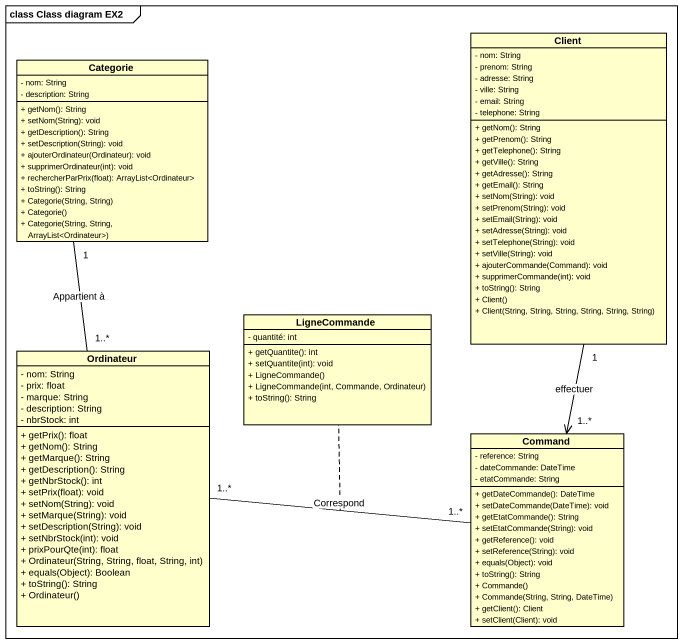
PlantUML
@startuml
mainframe class Class diagram EX2
hide circle
hide empty members
skinparam classAttributeIconSize 0
class Client {
  - nom: String
  - prenom: String
  - adresse: String
  - ville: String
  - email: String
  - telephone: String
  + getNom(): String
  + getPrenom(): String
  + getTelephone(): String
  + getVille(): String
  + getAdresse(): String
  + getEmail(): String
  + setNom(String): void
  + setPrenom(String): void
  + setEmail(String): void
  + setAdresse(String): void
  + setTelephone(String): void
  + setVille(String): void
  + ajouterCommande(Command): void
  + supprimerCommande(int): void
  + toString(): String
  + Client()
  + Client(String, String, String, String, String, String)
}
class Categorie {
  - nom: String
  - description: String
  + getNom(): String
  + setNom(String): void
  + getDescription(): String
  + setDescription(String): void
  + ajouterOrdinateur(Ordinateur): void
  + supprimerOrdinateur(int): void
  + rechercherParPrix(float): ArrayList<Ordinateur>
  + toString(): String
  + Categorie(String, String)
  + Categorie()
  + Categorie(String, String, ArrayList<Ordinateur>)
}
class LigneCommande {
  - quantité: int
  + getQuantite(): int
  + setQuantite(int): void
  + LigneCommande()
  + LigneCommande(int, Commande, Ordinateur)
  + toString(): String
}
class Ordinateur {
  - nom: String
  - prix: float
  - marque: String
  - description: String
  - nbrStock: int
  + getPrix(): float
  + getNom(): String
  + getMarque(): String
  + getDescription(): String
  + getNbrStock(): int
  + setPrix(float): void
  + setNom(String): void
  + setMarque(String): void
  + setDescription(String): void
  + setNbrStock(int): void
  + prixPourQte(int): float
  + Ordinateur(String, String, float, String, int)
  + equals(Object): Boolean
  + toString(): String
  + Ordinateur()
}
class Command {
  - reference: String
  - dateCommande: DateTime
  - etatCommande: String
  + getDateCommande(): DateTime
  + setDateCommande(DateTime): void
  + getEtatCommande(): String
  + setEtatCommande(String): void
  + getReference(): void
  + setReference(String): void
  + equals(Object): void
  + toString(): String
  + Commande()
  + Commande(String, String, DateTime)
  + getClient(): Client
  + setClient(Client): void
}
Client "1" --> "1..*" Command : effectuer
Ordinateur "1..*" -up- "1" Categorie : Appartient à
Ordinateur "1..*" -right- "1..*" Command : Correspond
(Ordinateur, Command) .. LigneCommande
@enduml
